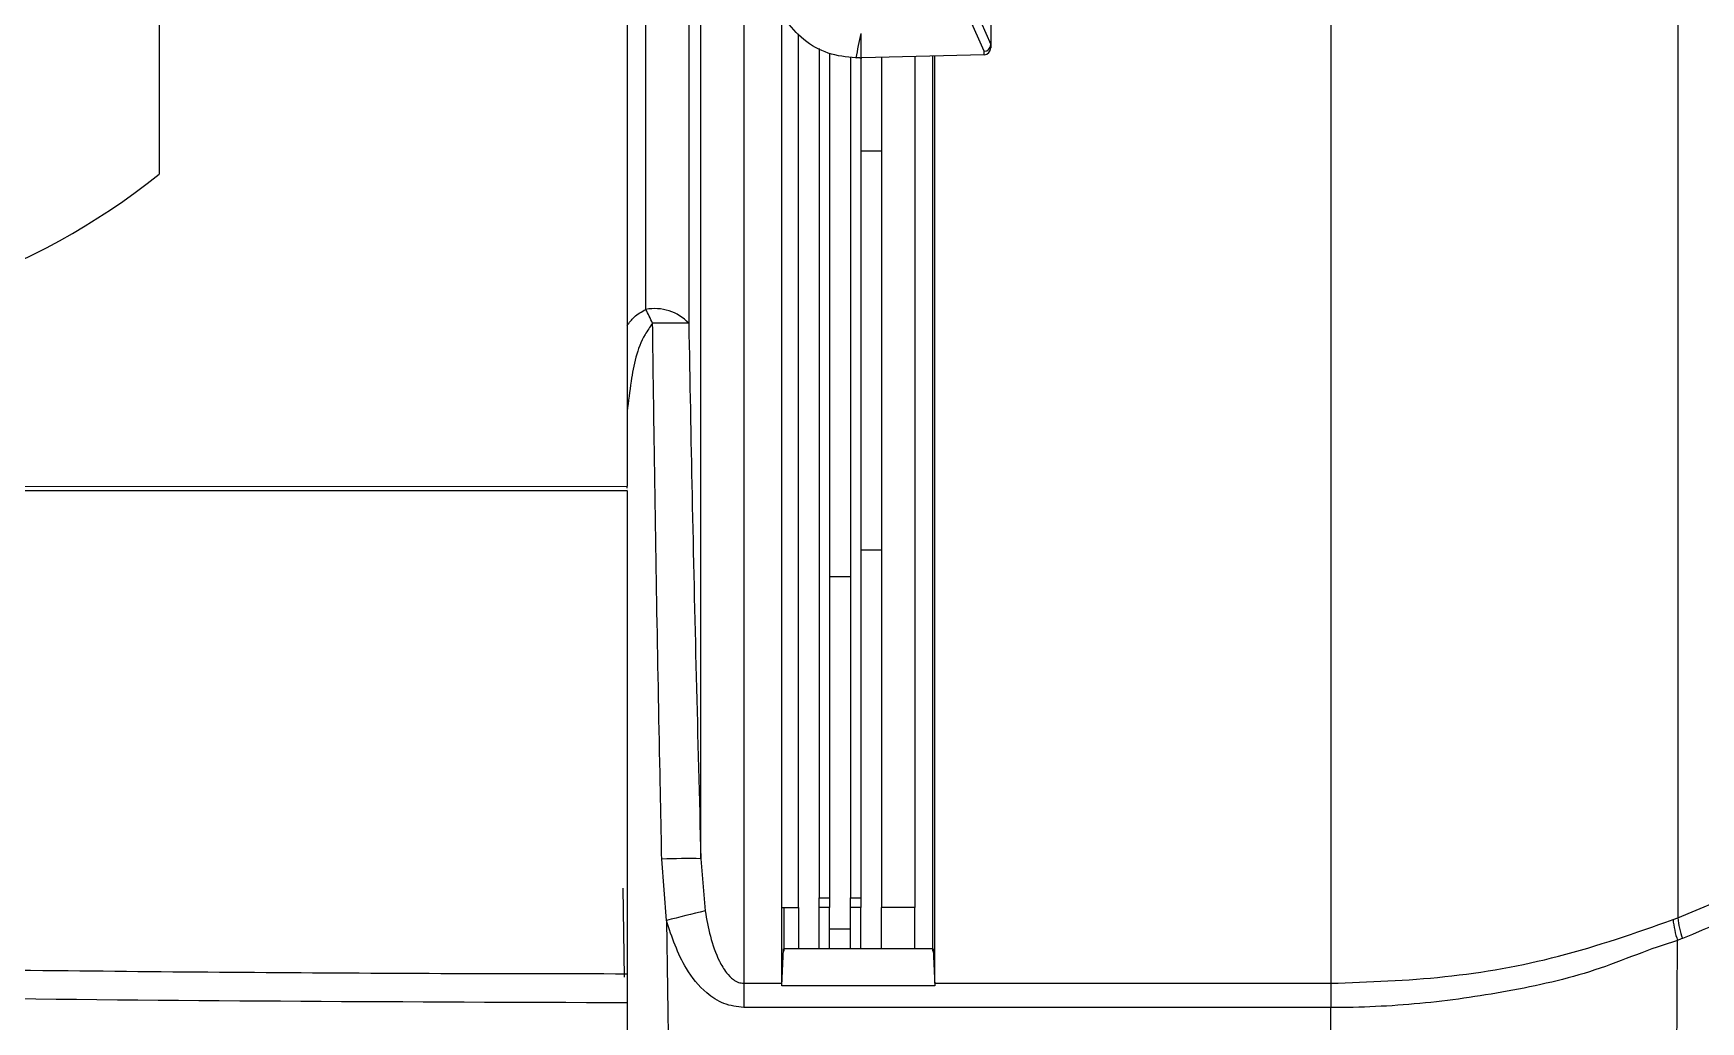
# Model space of a CAD drawing. Extents: x 16.7 to 113.1, y 4.5 to 84.5.
# Drawn here: x 25.895 to 28.299, y 33.892 to 35.317 of the extents above; entities that cross this region are included whole.
import ezdxf

# ---------------------------------------------------------------- set-up
doc = ezdxf.new("R2010")
doc.units = 0
doc.header["$MEASUREMENT"] = 0
doc.layers.add('OBJECT', color=7, linetype='CONTINUOUS')

msp = doc.modelspace()

# ---------------------------------------------------------------- linework, layer by layer
at = {"layer": 'OBJECT'}
for p, q in [((26.0764, 44.0865), (26.0764, 35.1139)), ((26.7784, 34.9188), (26.7784, 35.8865)), ((26.8403, 35.8865), (26.8403, 34.8988)), ((26.8577, 34.1267), (26.8577, 35.8865)), ((27.7663, 35.8865), (27.7663, 33.947)), ((28.2663, 35.8865), (28.2663, 34.0416)), ((26.9196, 35.6157), (26.9196, 33.947)), ((26.7514, 35.5261), (26.7514, 34.6639)), ((27.2758, 35.4159), (27.2758, 35.3009)), ((26.9745, 34.0565), (26.9745, 35.3496)), ((27.2542, 35.3499), (27.2758, 35.3009)), ((27.2663, 35.291), (27.2447, 35.34)), ((26.9985, 34.0565), (26.9985, 35.3163)), ((27.0883, 35.3169), (27.0883, 35.2815)), ((27.2758, 35.3009), (27.2758, 35.2961)), ((27.0285, 35.2953), (27.0285, 34.0702)), ((27.0434, 35.2878), (27.0434, 34.0702)), ((27.0734, 35.2826), (27.0734, 34.0702)), ((27.0867, 35.2815), (27.0815, 35.2815)), ((27.0883, 35.2815), (27.0883, 34.0702)), ((27.266, 35.2861), (27.0899, 35.2815)), ((27.1183, 35.2823), (27.1183, 34.0565)), ((27.1663, 35.2835), (27.1663, 34.0565)), ((27.1923, 34.5304), (27.1923, 35.2842)), ((27.195, 33.947), (27.195, 35.2843)), ((27.2663, 35.2861), (27.2663, 35.291)), ((27.1183, 35.1472), (27.0883, 35.1472)), ((26.7514, 34.6571), (25.4614, 34.6565)), ((25.4616, 34.6632), (26.7514, 34.6639)), ((26.7514, 34.6576), (25.4618, 34.657)), ((26.7514, 34.6571), (26.7514, 34.6576)), ((26.7514, 34.6571), (26.7514, 33.9609)), ((27.1183, 34.5716), (27.0883, 34.5716)), ((27.0734, 34.5333), (27.0434, 34.5333)), ((27.1922, 33.9932), (27.1922, 34.5309)), ((27.1923, 34.5304), (27.1922, 34.5309)), ((27.1923, 34.5309), (27.1922, 34.5309)), ((28.2663, 34.0416), (29.1543, 34.4095)), ((26.8081, 34.0374), (26.8013, 34.1261)), ((26.8577, 34.1267), (26.8639, 34.0515)), ((26.7475, 33.9559), (26.7456, 34.0842)), ((27.0285, 34.0702), (27.0434, 34.0702)), ((27.0285, 34.0565), (27.0285, 34.0702)), ((27.0434, 34.0702), (27.0434, 34.0565)), ((27.0734, 34.0702), (27.0883, 34.0702)), ((27.0734, 34.0565), (27.0734, 34.0702)), ((27.0883, 34.0702), (27.0883, 34.0565)), ((26.9745, 34.0565), (26.9985, 34.0565)), ((26.9745, 33.947), (26.9745, 34.0565)), ((26.9772, 34.0565), (26.9772, 33.9932)), ((26.9985, 34.0565), (26.9985, 33.9965)), ((27.0434, 34.0565), (27.0285, 34.0565)), ((27.0285, 33.9965), (27.0285, 34.0565)), ((27.0434, 33.9965), (27.0434, 34.0565)), ((27.0883, 34.0565), (27.0734, 34.0565)), ((27.0734, 33.9965), (27.0734, 34.0565)), ((27.0883, 33.9965), (27.0883, 34.0565)), ((27.1663, 34.0565), (27.1183, 34.0565)), ((27.1183, 33.9965), (27.1183, 34.0565)), ((27.1663, 33.9965), (27.1663, 34.0565)), ((26.8081, 34.0374), (26.8133, 33.7021)), ((27.0734, 34.025), (27.0434, 34.025)), ((28.2596, 34.0388), (28.2663, 34.0416)), ((28.2645, 33.7624), (28.2662, 34.0087)), ((26.9745, 33.9436), (26.9768, 33.9965)), ((27.1926, 33.9965), (26.9768, 33.9965)), ((27.1926, 33.9965), (27.195, 33.9436)), ((26.9196, 33.947), (26.9745, 33.947)), ((26.9196, 33.947), (26.9196, 33.912)), ((26.9744, 33.9435), (26.9745, 33.9436)), ((27.195, 33.9435), (26.9744, 33.9435)), ((26.9745, 33.9436), (26.9745, 33.947)), ((27.195, 33.947), (27.7663, 33.947)), ((27.195, 33.947), (27.195, 33.9436)), ((27.195, 33.9436), (27.195, 33.9435)), ((27.7663, 33.947), (27.7663, 33.912)), ((26.7514, 33.9193), (26.7514, 33.7516)), ((27.7663, 33.912), (26.9196, 33.912)), ((27.7663, 33.7021), (27.7663, 33.912))]:
    msp.add_line(p, q, dxfattribs=at)
for centre, radius, start, end in [((27.2658, 35.2961), 0.01, 273, 0), ((27.0815, 35.4015), 0.12, 269.8086, 270), ((27.0867, 35.4015), 0.12, 270, 270.7501), ((27.0867, 35.4015), 0.12, 270.7501, 271.5), ((27.2658, 35.2961), 0.01, 271.5, 273), ((25.4514, 35.8945), 1, 231.3178, 308.6822), ((26.7911, 34.8523), 0.0677, 43.4329, 100.8595), ((26.4258, 34.7341), 0.398, 24.4634, 27.651), ((26.8133, 34.0372), 0.862, 88.2073, 91.6768), ((26.8394, 33.1917), 0.9352, 88.8748, 92.3313), ((27.271, 32.3165), 1.7821, 103.2048, 105.0536), ((28.3907, 34.0514), 0.1317, 185.4794, 198.9114), ((28.397, 34.056), 0.1315, 186.2873, 199.7121)]:
    msp.add_arc(centre, radius, start, end, dxfattribs=at)
for centre, major_axis, ratio, start_param, end_param in [((29.1508, 34.7881), (0, 2.3412), 0.904333, 1.342949, 1.358461), ((27.2658, 35.3009), (0.00979, 0.00206), 0.992047, 4.559084, 6.071166), ((27.2658, 35.3242), (-0.0094, 0.0253), 0.138337, 3.492939, 3.499293), ((26.9563, 33.9109), (0.0113, 0.0619), 0.229753, 5.307816, 5.376814), ((27.2131, 33.9109), (-0.0113, 0.0619), 0.229686, 0.906398, 0.975396)]:
    msp.add_ellipse(centre, major_axis=major_axis, ratio=ratio, start_param=start_param, end_param=end_param, dxfattribs=at)
for points, knots in [([(27.0811, 35.2815), (27.0676, 35.2828), (27.0407, 35.2856), (27.0051, 35.3064), (26.9776, 35.3361), (26.9691, 35.361), (26.9649, 35.373)], [0, 0, 0, 0, 0.253584, 0.507164, 0.760847, 1, 1, 1, 1]), ([(26.7514, 34.8955), (26.7546, 34.8998), (26.7616, 34.9095), (26.7724, 34.9155), (26.7784, 34.9188)], [0, 0, 0, 0, 0.450087, 1, 1, 1, 1]), ([(26.7881, 34.8989), (26.7843, 34.8935), (26.7666, 34.8689), (26.7579, 34.8236), (26.7532, 34.7863), (26.7514, 34.772)], [0, 0, 0, 0, 0.1467734, 0.6725277, 1, 1, 1, 1]), ([(26.8013, 34.1261), (26.8005, 34.1674), (26.7962, 34.374), (26.7917, 34.6316), (26.7888, 34.8479), (26.7881, 34.8989)], [0, 0, 0, 0, 0.160414, 0.802068, 1, 1, 1, 1]), ([(26.8403, 34.8988), (26.8418, 34.8162), (26.8464, 34.5588), (26.8532, 34.3014), (26.8577, 34.1267)], [0, 0, 0, 0, 0.321064, 1, 1, 1, 1]), ([(26.7514, 34.6611), (26.7514, 34.6615), (26.7514, 34.6624), (26.7514, 34.6634), (26.7514, 34.6639)], [0, 0, 0, 0, 0.493369, 1, 1, 1, 1]), ([(29.1611, 34.381), (29.0173, 34.321), (28.7215, 34.1976), (28.4253, 34.0747), (28.2732, 34.0116)], [0, 0, 0, 0, 0.486388, 1, 1, 1, 1]), ([(26.8639, 34.0515), (26.8661, 34.0392), (26.8706, 34.0145), (26.8809, 33.9843), (26.893, 33.9634), (26.9027, 33.9532), (26.9116, 33.9479), (26.9171, 33.9473), (26.9196, 33.947)], [0, 0, 0, 0, 0.300577, 0.606532, 0.762917, 0.874182, 0.940147, 1, 1, 1, 1]), ([(26.9196, 33.912), (26.9098, 33.9132), (26.8903, 33.9157), (26.8608, 33.9357), (26.8287, 33.9749), (26.816, 34.0135), (26.8081, 34.0374)], [0, 0, 0, 0, 0.163499, 0.32571, 0.581357, 1, 1, 1, 1]), ([(27.7663, 33.947), (27.8212, 33.949), (27.9325, 33.9529), (28.1007, 33.983), (28.2054, 34.0198), (28.2596, 34.0388)], [0, 0, 0, 0, 0.3191048, 0.6474945, 1, 1, 1, 1]), ([(28.2662, 34.0087), (28.2662, 34.0087), (28.2266, 33.9974), (28.1486, 33.9621), (28.0228, 33.9345), (27.8949, 33.9158), (27.8091, 33.912), (27.7663, 33.912), (27.7663, 33.912)], [0, 0, 0, 0, 0.0000044, 0.254675, 0.509348, 0.7546722, 0.9999955, 1, 1, 1, 1]), ([(28.2732, 34.0116), (28.2708, 34.0108), (28.2684, 34.01), (28.2662, 34.0087), (28.2662, 34.0087)], [0, 0, 0, 0, 0.99969, 1, 1, 1, 1]), ([(24.8708, 33.985), (24.9486, 33.983), (25.1135, 33.9789), (25.375, 33.9736), (25.6554, 33.9689), (25.9382, 33.9652), (26.2139, 33.9627), (26.4826, 33.9612), (26.6618, 33.961), (26.7514, 33.9609)], [0, 0, 0, 0, 0.124105, 0.263212, 0.41732, 0.571428, 0.714286, 0.857143, 1, 1, 1, 1]), ([(26.7514, 33.9609), (26.7514, 33.9576), (26.7514, 33.9487), (26.7514, 33.9341), (26.7514, 33.9233), (26.7514, 33.9193)], [0, 0, 0, 0, 0.263891, 0.723095, 1, 1, 1, 1]), ([(24.87, 33.9453), (25.1835, 33.9377), (25.8104, 33.9226), (26.4377, 33.9204), (26.7514, 33.9193)], [0, 0, 0, 0, 0.500002, 1, 1, 1, 1])]:
    msp.add_open_spline(points, degree=3, knots=knots, dxfattribs=at)

doc.saveas('drawing.dxf')
